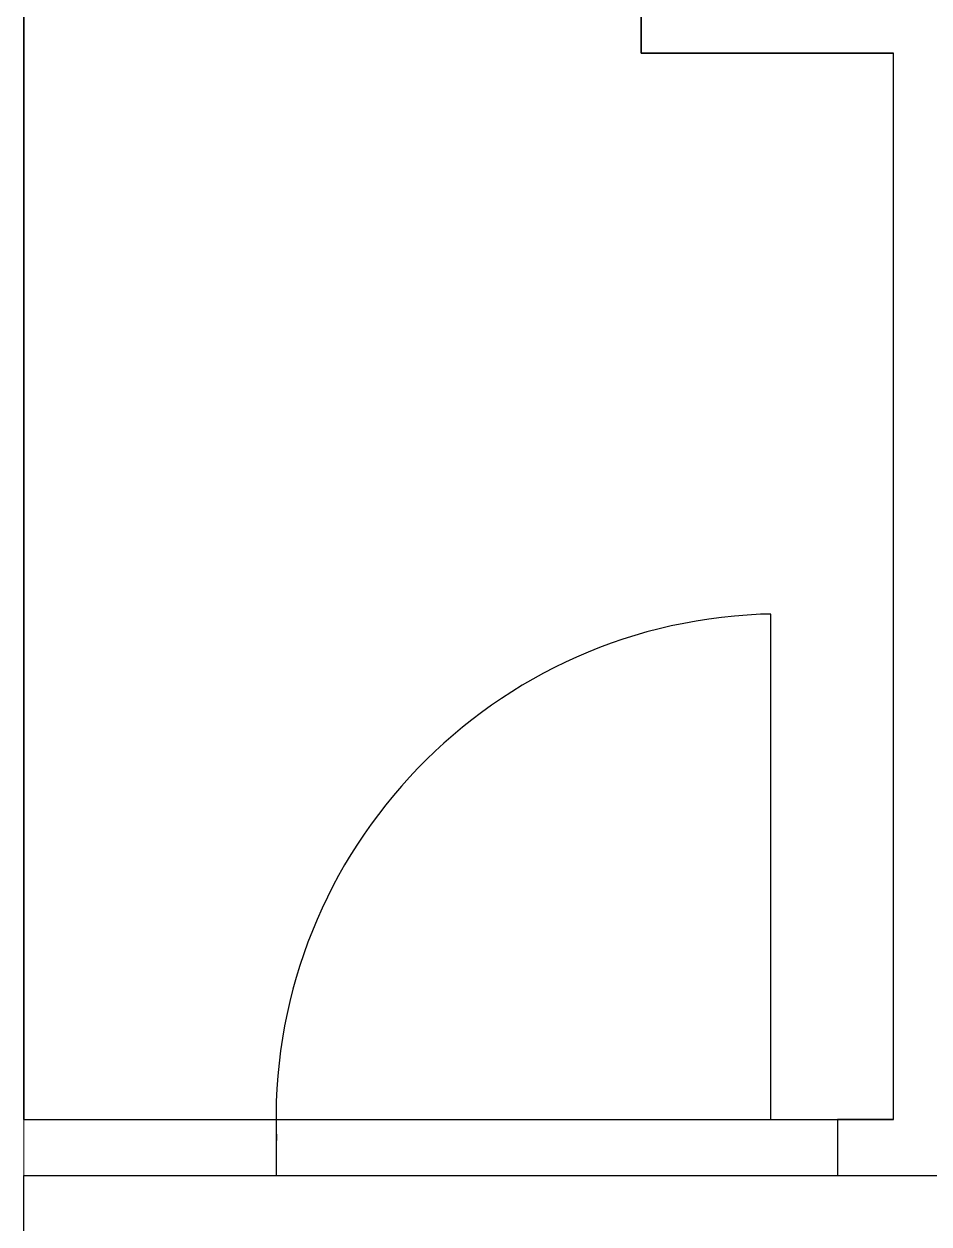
# Model space of a CAD drawing. Header units: inches. Extents: x -234 to 3525, y 0 to 2715.
# Drawn here: x 378 to 442.5, y 1074.5 to 1160.1 of the extents above; entities that cross this region are included whole.
import ezdxf

# ---------------------------------------------------------------- set-up
doc = ezdxf.new("R2010")
doc.units = ezdxf.units.IN
doc.header["$LTSCALE"] = 10
doc.header["$MEASUREMENT"] = 0
for name, color, linetype in [('A-DOOR', 2, 'CONTINUOUS'), ('A-WALL', 5, 'CONTINUOUS'), ('AREA-ASSIGN', 7, 'CONTINUOUS')]:
    doc.layers.add(name, color=color, linetype=linetype)

msp = doc.modelspace()

# ---------------------------------------------------------------- linework, layer by layer
at = {"layer": 'A-DOOR'}
for p, q in [((431.25, 1118), (430.5, 1118)), ((431.25, 1082), (431.25, 1118))]:
    msp.add_line(p, q, dxfattribs=at)
msp.add_arc((432, 1082), 36.031, 92.38594, 182.38594, dxfattribs=at)
at = {"layer": 'A-WALL'}
for p, q in [((378, 1082), (378, 1206)), ((422, 1162), (422, 1158)), ((422, 1158), (440, 1158)), ((440, 1082), (440, 1158)), ((378, 1082), (396, 1082)), ((396, 1078), (396, 1082)), ((440, 1082), (436, 1082)), ((436, 1082), (436, 1078)), ((378, 1078), (396, 1078)), ((378, 1028.75), (378, 1078)), ((436, 1078), (485.75, 1078))]:
    msp.add_line(p, q, dxfattribs=at)
at = {"layer": 'A-WALL', "lineweight": 9}
msp.add_line((378, 1078), (378, 1082), dxfattribs=at)
at = {"layer": 'AREA-ASSIGN'}
msp.add_lwpolyline([(422, 1158), (422, 1162), (514, 1162), (514, 1326), (506, 1326), (378, 1326), (378, 1322), (378.028, 1210), (427, 1209.83), (427, 1206), (378, 1206), (378, 1146), (378, 1142), (378, 1082), (396, 1082), (402, 1082), (432, 1082), (438, 1082), (440, 1082), (440, 1142), (440, 1158)], close=True, dxfattribs=at)
msp.add_lwpolyline([(378, 972), (378, 990), (378, 1078), (530, 1078), (530, 1090), (636, 1090), (636, 1078), (807.813, 1078), (810, 972)], dxfattribs=at)

doc.saveas('drawing.dxf')
